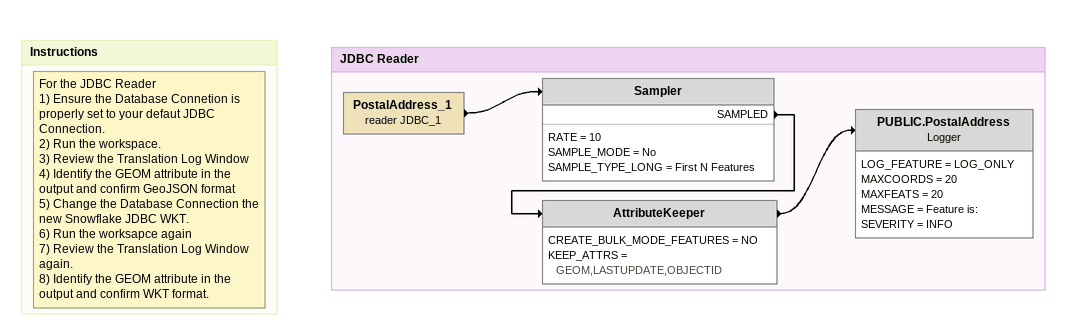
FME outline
Bookmark: JDBC Reader
PostalAddress_1 (reader JDBC_1)
    -> Sampler
Sampler
    RATE = 10
    SAMPLE_MODE = No
    SAMPLE_TYPE_LONG = First N Features
    SAMPLED -> AttributeKeeper
AttributeKeeper
    CREATE_BULK_MODE_FEATURES = NO
    KEEP_ATTRS = GEOM,LASTUPDATE,OBJECTID
    -> PUBLIC.PostalAddress
PUBLIC.PostalAddress: Logger
    LOG_FEATURE = LOG_ONLY
    MAXCOORDS = 20
    MAXFEATS = 20
    MESSAGE = Feature is:
    SEVERITY = INFO

Bookmark: Instructions
Note: For the JDBC Reader / 1) Ensure the Database Connetion is properly set to your defaut JDBC Connection. / 2) Run the workspace. / 3) Review the Translation Log Window / 4) Identify the GEOM attribute in the output and confirm GeoJSON format / 5) Change the Database Connection the new Snowflake JDBC WKT. / 6) Run the worksapce again / 7) Review the Translation Log Window again. / 8) Identify the GEOM attribute in the output and confirm WKT format.
